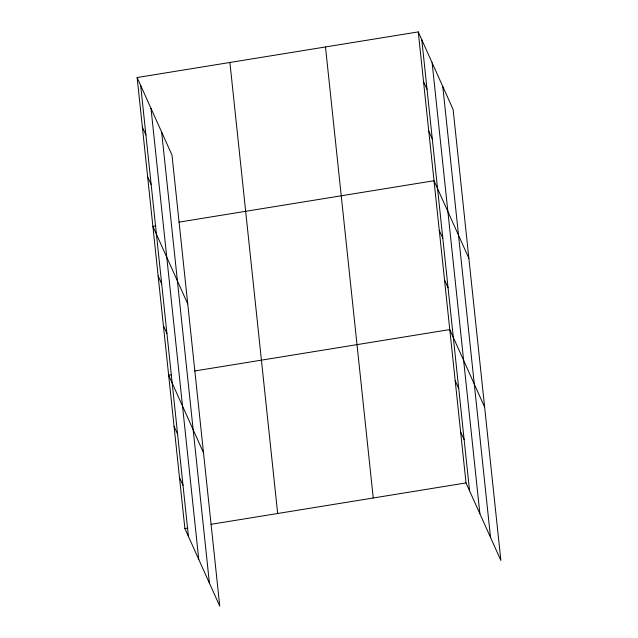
<?xml version="1.0" encoding="UTF-8"?>
<svg xmlns="http://www.w3.org/2000/svg" width="638" height="638" viewBox="0 0 638 638"><rect width="100%" height="100%" fill="white"/><g stroke="black" fill="none" stroke-linecap="round" stroke-linejoin="round"><path stroke-width="0.96" d="M137.13 77.533L171.981 155.074L219.743 606.1L184.892 528.559L137.13 77.533L418.257 31.9L453.108 109.441L500.87 560.467L466.019 482.926L418.257 31.9M155.792 225.9L152.889 226.37L187.739 303.911M178.983 222.136L434.015 180.737L468.866 258.278M171.55 374.737L168.655 375.208L203.506 452.749M194.749 370.973L449.782 329.575L484.633 407.116M184.892 528.559L187.795 528.089M210.987 524.324L466.019 482.926M423.512 81.512L427.045 89.368M428.768 131.125L432.301 138.988M439.271 230.35L442.804 238.213M444.526 279.962L448.059 287.826M455.197 380.695L458.73 388.55M460.604 431.814L464.137 439.67M142.386 127.145L145.919 135.001M147.641 176.758L151.174 184.613M158.144 275.983L161.677 283.846M163.4 325.595L166.933 333.459M174.07 426.328L177.603 434.183M179.477 477.439L183.01 485.303M442.772 86.449L490.534 537.475M432.125 62.755L479.888 513.781M421.79 39.755L469.552 490.789M325.484 46.957L373.246 497.983M229.903 62.476L277.666 513.502M161.645 132.074L209.408 583.108M150.999 108.388L198.761 559.414M140.663 85.388L188.425 536.414"/></g></svg>
